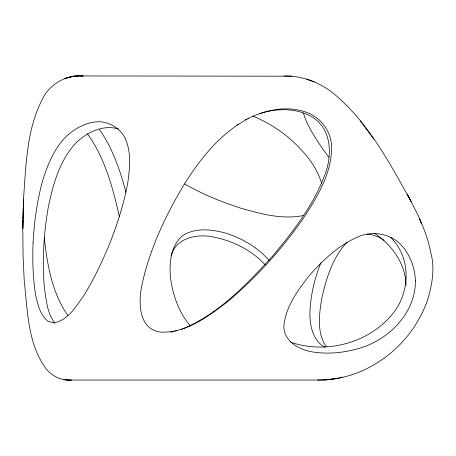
<?xml version="1.0" encoding="UTF-8"?>
<svg xmlns="http://www.w3.org/2000/svg" width="456" height="456" viewBox="0 0 456 456"><rect width="100%" height="100%" fill="white"/><g stroke="black" fill="none" stroke-linecap="round" stroke-linejoin="round"><path stroke-width="0.68" d="M23.034 220.162L22.846 228.536L23.501 199.221C26.095 163.807 26.573 125.605 45.184 94.118C53.569 82.114 68.069 74.704 82.758 75.958M23.062 218.766L23.501 199.221L22.8 227.379L23.051 255.474L24.185 280.132C27.605 310.314 27.474 344.155 46.626 369.474C52.719 376.548 61.919 380.771 71.284 380.036M320.87 262.696C314.651 278.468 310.536 295.186 309.938 312.172C309.641 325.174 312.531 340.364 324.854 347.284M171.131 255.594C175.645 238.699 195.35 233.917 210.7 236.533C231.255 239.987 251.193 249.5 265.329 265.033M347.215 242.107C332.487 257.292 326.296 278.53 321.691 298.657C319.234 314.406 316.589 332.84 326.268 346.708M236.96 124.915L238.157 124.197M245.334 119.882L246.531 119.164M248.691 118.315C220.373 133.158 200.024 158.95 183.432 185.615C164.912 216.805 149.255 250.213 141.748 285.878C138.379 302.664 138.453 328.822 160.278 332.11C185.849 333.319 207.788 316.777 227.116 302.066C255.582 278.308 280.588 250.543 301.992 220.305C316.441 198.468 331.472 174.562 331.649 147.499C331.506 131.624 320.956 117.124 305.902 112.113C286.687 105.359 265.597 109.833 247.813 118.623M181.579 329.369C218.145 314.378 246.257 284.994 272.386 256.312C293.51 231.078 314.241 204.396 325.487 173.109C332.35 154.1 331.347 128.484 312.178 117.021C296.24 107.639 276.507 108.129 259.367 113.743M67.494 77.799L64.872 78.495L71.746 76.676L78.888 75.964L73.895 76.215L75.605 76.129L69.557 76.996L71.746 76.676M170.732 332.281L173.451 331.58M174.813 331.233L176.854 330.708M69.853 380.042L321.166 380.042C353.987 379.42 385.206 362.634 406.131 337.697L406.524 337.195C415.655 326.228 422.644 313.682 427.523 300.287C432.083 284.903 435.201 268.35 430.76 252.578C428.6 240.836 424.428 229.505 419.446 218.675L421.447 223.377L418.146 215.409L407.231 194.062L411.09 201.501C389.299 162.307 367.331 120.652 331.797 92.078C318.225 81.863 301.387 75.633 284.299 75.958M342.747 377.237L335.513 378.685M303.268 215.534C282.161 219.815 260.729 213.864 240.5 208.096C221.228 201.826 202.35 194.125 184.743 184.03M291.612 76.198L80.364 75.958M324.034 379.973L336.653 378.48L327.345 379.762L317.37 380.042M67.448 380.025L71.193 380.042M83.454 75.975L77.577 75.964M367.2 234.139L371.754 234.652L378.679 237.137L383.975 240.164M118.663 128.997C103.153 124.345 87.227 132.08 76.146 142.751C59.559 160.364 53.01 184.446 48.228 207.543C43.742 233.404 42.191 259.783 44.232 285.969C46.056 298.594 46.825 312.691 54.823 323.167M314.435 81.949L306.592 79.144M374.507 233.364C391.875 244.633 405.68 264.018 406.039 285.222M290.489 341.869L291.646 342.553C326.798 354.175 369.457 342.832 392.776 313.631C410.503 292.022 411.306 257.338 390.587 237.399M190.386 325.863C178.644 312.314 172.642 294.622 170.401 277.02C169.267 262.707 170.732 246.468 181.91 236.151C194.695 227.379 211.156 229.208 225.344 233.027C241.902 238.249 257.498 247.152 269.023 260.29M87.449 133.79C104.977 158.169 112.923 187.895 119.375 216.817M360.496 120.977L373.886 139.262M99.522 129.601C112.626 148.382 120.15 170.379 125.998 192.335M67.807 315.421C51.921 292.735 47.213 264.526 44.295 237.542M303.61 112.991L304.129 115.653L306.774 122.35L310.838 130.194A46.221 5.825 53.3 0 0 328.793 157.246M321.731 183.808C316.43 165.1 302.881 149.995 288.471 137.524A140.984 140.984 0 0 0 252.789 116.018M33.06 242.763C32.45 260.422 32.792 278.16 35.75 295.619C37.968 304.802 40.099 314.993 47.897 321.189L53.705 322.899C68.041 320.522 75.953 306.375 83.807 295.619C94.147 278.833 102.577 260.986 110.044 242.763C117.705 223.138 124.095 202.988 127.868 182.235C129.886 167.187 131.505 151.153 124.585 137.051C119.101 127.76 109.326 121.929 98.513 121.706C85.893 122.179 74.624 128.552 65.607 137.051C53.637 149.591 47.093 165.87 42.197 182.235C36.964 202.025 34.166 222.346 33.06 242.763M415.416 280.263C415.906 311.34 391.271 337.326 363.158 347.101C346.6 352.596 328.81 354.682 311.528 351.781C298.623 349.296 284.692 341.726 283.797 327.083C285.234 307.304 297.477 290.626 309.339 275.555C323.526 259.39 339.834 244.296 359.961 235.991C373.43 231.26 389.071 233.478 399.633 243.436C409.482 253.103 414.738 266.589 415.416 280.263M65.197 379.751L63.834 379.66L68.406 380.03L65.197 379.751"/></g></svg>
